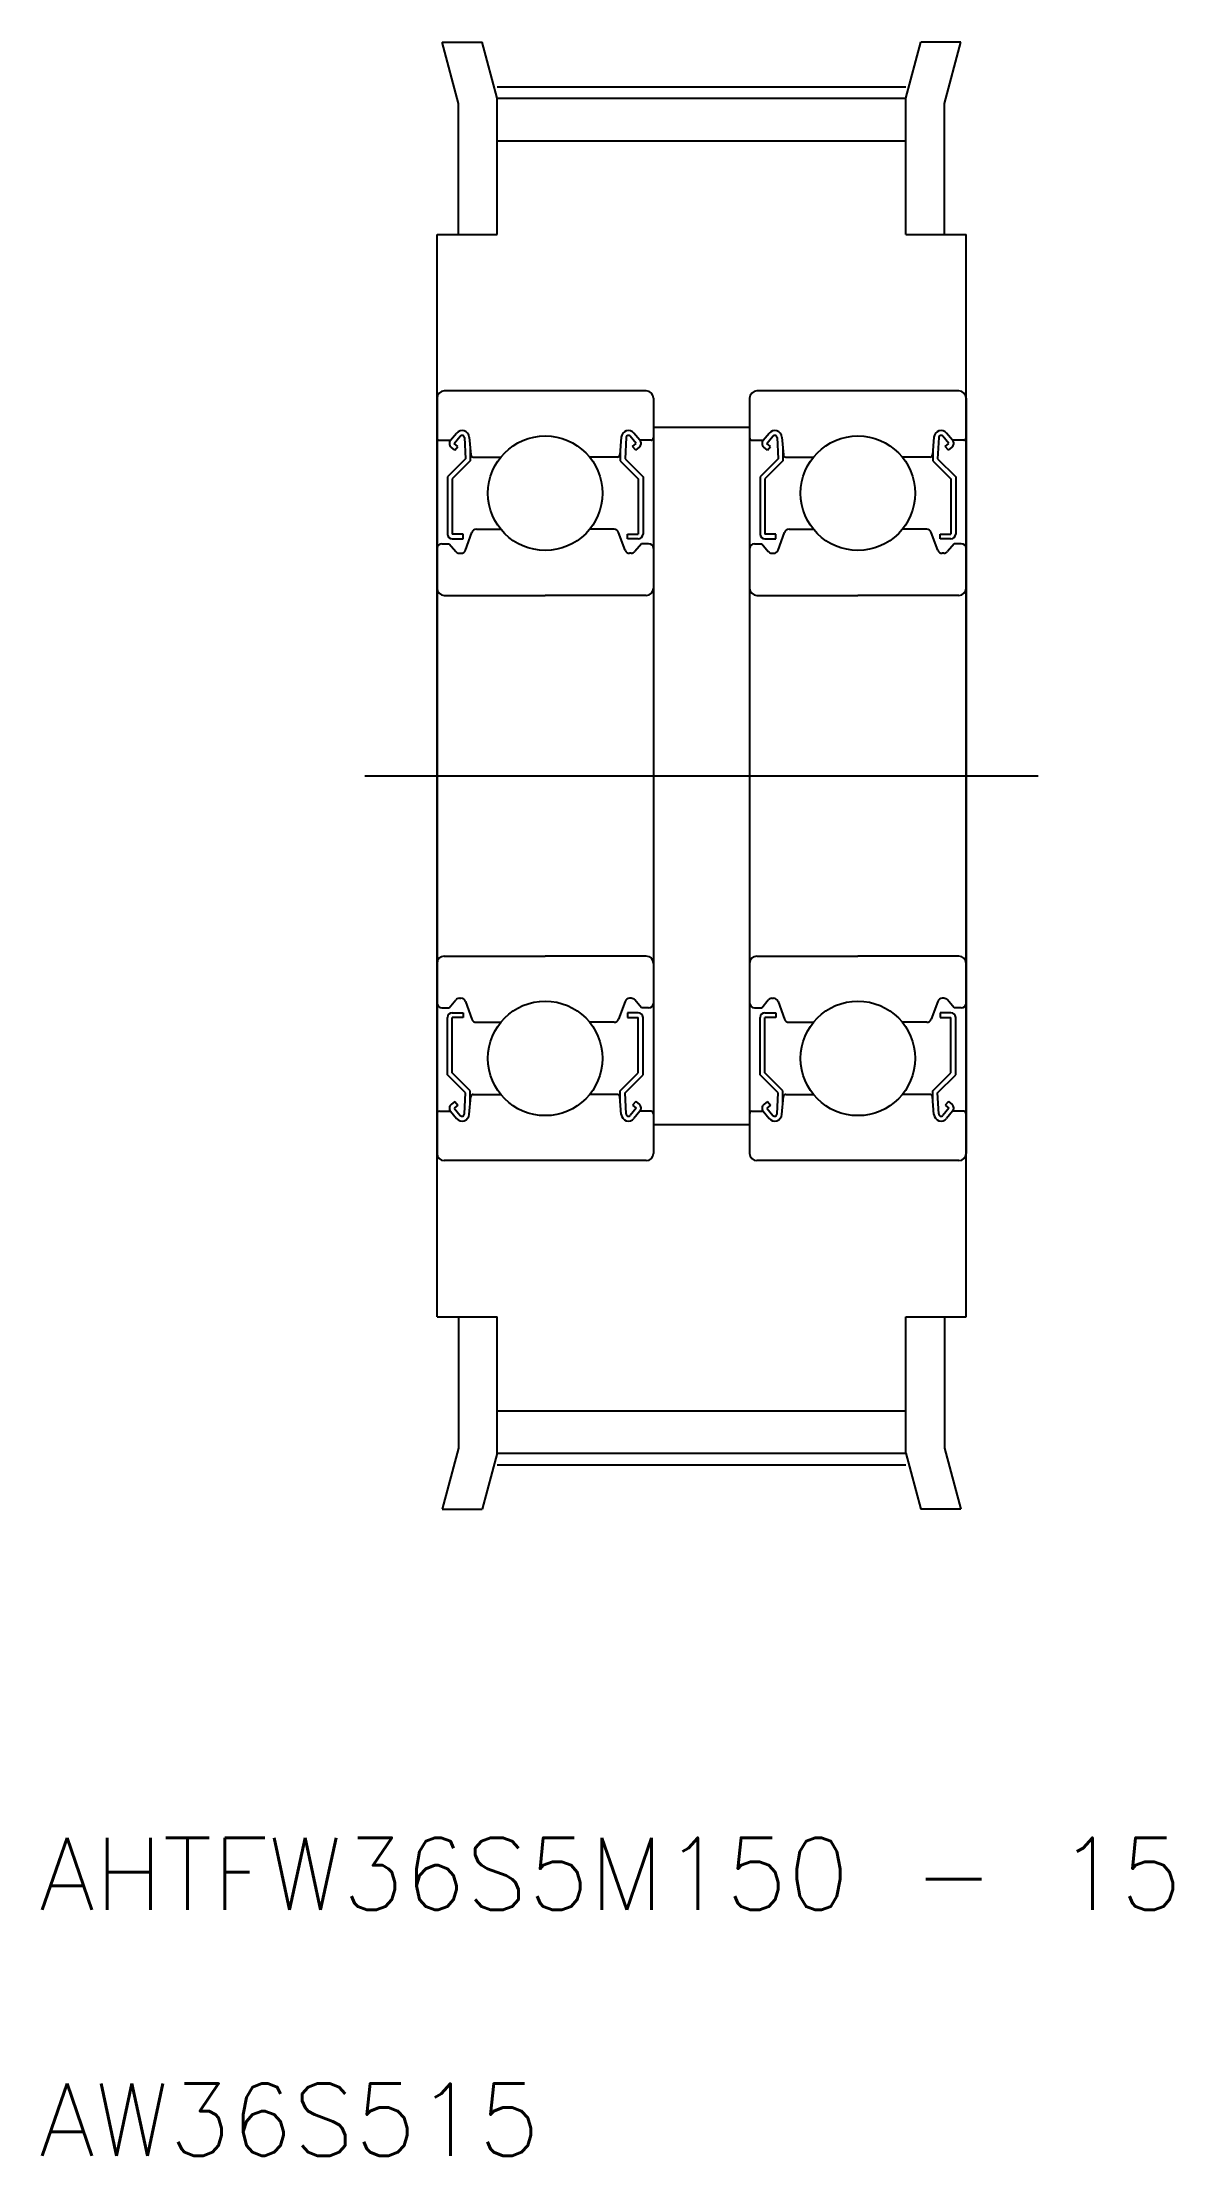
# Model space of a CAD drawing. Extents: x 22 to 69, y 0.3 to 88.2.
import ezdxf
from ezdxf.enums import TextEntityAlignment as Align

# ---------------------------------------------------------------- set-up
doc = ezdxf.new("R2010")
doc.units = 0
doc.linetypes.add('CENTER', pattern=[50.8, 31.75, -6.35, 6.35, -6.35])
doc.layers.get('0').update_dxf_attribs({"linetype": 'CONTINUOUS'})
doc.layers.add('CENTER', color=1, linetype='CONTINUOUS')
doc.styles.get("Standard").update_dxf_attribs({"font": 'txt.shx', "bigfont": 'bigfont.shx'})

msp = doc.modelspace()

# ---------------------------------------------------------------- linework, layer by layer
at = {"color": 7, "linetype": 'CONTINUOUS'}
for p, q in [((38.613, 88.193), (40.27, 88.193)), ((39.294, 85.652), (38.613, 88.193)), ((40.894, 85.863), (40.27, 88.193)), ((57.894, 85.863), (58.518, 88.193)), ((60.175, 88.193), (58.518, 88.193)), ((59.494, 85.652), (60.175, 88.193)), ((39.294, 80.193), (39.294, 85.652)), ((40.894, 85.863), (57.894, 85.863)), ((40.894, 80.193), (40.894, 85.863)), ((57.894, 80.193), (57.894, 85.863)), ((59.494, 80.193), (59.494, 85.652)), ((40.894, 84.093), (57.894, 84.093)), ((38.394, 35.193), (38.394, 80.193)), ((38.394, 80.193), (40.894, 80.193)), ((57.894, 80.193), (60.394, 80.193)), ((60.394, 35.193), (60.394, 80.193)), ((38.394, 73.393), (38.394, 41.993)), ((42.894, 73.693), (38.694, 73.693)), ((47.094, 73.693), (42.894, 73.693)), ((47.394, 73.393), (47.394, 41.993)), ((51.394, 73.393), (51.394, 41.993)), ((55.894, 73.693), (51.694, 73.693)), ((60.094, 73.693), (55.894, 73.693)), ((60.394, 73.393), (60.394, 41.993)), ((47.394, 72.193), (51.394, 72.193)), ((38.494, 71.642), (38.954, 71.642)), ((38.954, 71.643), (39.204, 71.94)), ((39.132, 71.232), (38.979, 71.361)), ((39.107, 71.513), (39.357, 71.812)), ((39.26, 71.385), (39.107, 71.513)), ((39.132, 71.232), (39.26, 71.385)), ((39.534, 71.752), (39.577, 70.876)), ((39.732, 71.773), (39.797, 71.034)), ((39.777, 71.263), (39.777, 70.793)), ((46.056, 71.773), (45.991, 71.034)), ((46.011, 71.263), (46.011, 70.793)), ((46.254, 71.752), (46.211, 70.876)), ((46.681, 71.513), (46.431, 71.812)), ((46.528, 71.385), (46.681, 71.513)), ((46.656, 71.232), (46.528, 71.385)), ((46.834, 71.643), (46.584, 71.94)), ((46.656, 71.232), (46.809, 71.361)), ((47.294, 71.642), (46.834, 71.642)), ((51.494, 71.642), (51.954, 71.642)), ((51.954, 71.643), (52.204, 71.94)), ((52.132, 71.232), (51.979, 71.361)), ((52.107, 71.513), (52.357, 71.812)), ((52.26, 71.385), (52.107, 71.513)), ((52.132, 71.232), (52.26, 71.385)), ((52.534, 71.752), (52.577, 70.876)), ((52.732, 71.773), (52.797, 71.034)), ((52.777, 71.263), (52.777, 70.793)), ((59.056, 71.773), (58.991, 71.034)), ((59.011, 71.263), (59.011, 70.793)), ((59.254, 71.752), (59.211, 70.876)), ((59.681, 71.513), (59.431, 71.812)), ((59.528, 71.385), (59.681, 71.513)), ((59.656, 71.232), (59.528, 71.385)), ((59.834, 71.643), (59.584, 71.94)), ((59.656, 71.232), (59.809, 71.361)), ((60.294, 71.642), (59.834, 71.642)), ((39.577, 70.876), (38.827, 70.126)), ((39.777, 70.793), (39.027, 70.043)), ((39.897, 70.942), (41.045, 70.942)), ((45.892, 70.942), (44.744, 70.942)), ((46.011, 70.793), (46.761, 70.043)), ((46.211, 70.876), (46.961, 70.126)), ((52.577, 70.876), (51.827, 70.126)), ((52.777, 70.793), (52.027, 70.043)), ((52.897, 70.942), (54.045, 70.942)), ((58.892, 70.942), (57.744, 70.942)), ((59.011, 70.793), (59.761, 70.043)), ((59.211, 70.876), (59.961, 70.126)), ((38.827, 70.126), (38.827, 67.743)), ((39.027, 70.043), (39.027, 67.743)), ((46.761, 70.043), (46.761, 67.743)), ((46.961, 70.126), (46.961, 67.743)), ((51.827, 70.126), (51.827, 67.743)), ((52.027, 70.043), (52.027, 67.743)), ((59.761, 70.043), (59.761, 67.743)), ((59.961, 70.126), (59.961, 67.743)), ((39.477, 67.743), (39.027, 67.743)), ((39.477, 67.543), (39.477, 67.743)), ((39.576, 67.074), (39.844, 67.811)), ((40.032, 67.943), (41.045, 67.943)), ((45.756, 67.943), (44.744, 67.943)), ((46.212, 67.074), (45.944, 67.811)), ((46.311, 67.743), (46.761, 67.743)), ((46.311, 67.543), (46.311, 67.743)), ((52.477, 67.743), (52.027, 67.743)), ((52.477, 67.543), (52.477, 67.743)), ((52.576, 67.074), (52.844, 67.811)), ((53.032, 67.943), (54.045, 67.943)), ((58.756, 67.943), (57.744, 67.943)), ((59.212, 67.074), (58.944, 67.811)), ((59.311, 67.743), (59.761, 67.743)), ((59.311, 67.543), (59.311, 67.743)), ((38.594, 67.342), (38.894, 67.342)), ((38.894, 67.342), (39.17, 67.014)), ((39.027, 67.543), (39.477, 67.543)), ((39.323, 66.943), (39.388, 66.943)), ((46.761, 67.543), (46.311, 67.543)), ((46.465, 66.943), (46.4, 66.943)), ((46.894, 67.342), (46.618, 67.014)), ((47.194, 67.342), (46.894, 67.342)), ((51.594, 67.342), (51.894, 67.342)), ((51.894, 67.342), (52.17, 67.014)), ((52.027, 67.543), (52.477, 67.543)), ((52.323, 66.943), (52.388, 66.943)), ((59.761, 67.543), (59.311, 67.543)), ((59.465, 66.943), (59.4, 66.943)), ((59.894, 67.342), (59.618, 67.014)), ((60.194, 67.342), (59.894, 67.342)), ((38.694, 65.193), (42.894, 65.193)), ((47.094, 65.193), (42.894, 65.193)), ((51.694, 65.193), (55.894, 65.193)), ((60.094, 65.193), (55.894, 65.193)), ((38.694, 50.193), (42.894, 50.193)), ((39.969, 50.193), (39.969, 50.193)), ((40.944, 50.193), (40.944, 50.193)), ((47.094, 50.193), (42.894, 50.193)), ((51.694, 50.193), (55.894, 50.193)), ((52.969, 50.193), (52.969, 50.193)), ((53.944, 50.193), (53.944, 50.193)), ((60.094, 50.193), (55.894, 50.193)), ((38.894, 48.043), (39.17, 48.371)), ((39.323, 48.443), (39.388, 48.443)), ((46.465, 48.443), (46.4, 48.443)), ((46.894, 48.043), (46.618, 48.371)), ((51.894, 48.043), (52.17, 48.371)), ((52.323, 48.443), (52.388, 48.443)), ((59.465, 48.443), (59.4, 48.443)), ((59.894, 48.043), (59.618, 48.371)), ((38.594, 48.043), (38.894, 48.043)), ((38.827, 45.26), (38.827, 47.643)), ((39.027, 47.843), (39.477, 47.843)), ((39.027, 45.342), (39.027, 47.643)), ((39.477, 47.643), (39.027, 47.643)), ((39.477, 47.843), (39.477, 47.643)), ((39.576, 48.311), (39.844, 47.574)), ((46.212, 48.311), (45.944, 47.574)), ((46.311, 47.843), (46.311, 47.643)), ((46.761, 47.843), (46.311, 47.843)), ((46.311, 47.643), (46.761, 47.643)), ((46.761, 45.342), (46.761, 47.643)), ((47.194, 48.043), (46.894, 48.043)), ((46.961, 45.26), (46.961, 47.643)), ((51.594, 48.043), (51.894, 48.043)), ((51.827, 45.26), (51.827, 47.643)), ((52.027, 47.843), (52.477, 47.843)), ((52.027, 45.342), (52.027, 47.643)), ((52.477, 47.643), (52.027, 47.643)), ((52.477, 47.843), (52.477, 47.643)), ((52.576, 48.311), (52.844, 47.574)), ((59.212, 48.311), (58.944, 47.574)), ((59.311, 47.843), (59.311, 47.643)), ((59.761, 47.843), (59.311, 47.843)), ((59.311, 47.643), (59.761, 47.643)), ((59.761, 45.342), (59.761, 47.643)), ((60.194, 48.043), (59.894, 48.043)), ((59.961, 45.26), (59.961, 47.643)), ((40.032, 47.443), (41.045, 47.443)), ((45.756, 47.443), (44.744, 47.443)), ((53.032, 47.443), (54.045, 47.443)), ((58.756, 47.443), (57.744, 47.443)), ((39.577, 44.509), (38.827, 45.26)), ((39.777, 44.592), (39.027, 45.342)), ((46.011, 44.592), (46.761, 45.342)), ((46.211, 44.509), (46.961, 45.26)), ((52.577, 44.509), (51.827, 45.26)), ((52.777, 44.592), (52.027, 45.342)), ((59.011, 44.592), (59.761, 45.342)), ((59.211, 44.509), (59.961, 45.26)), ((39.132, 44.153), (38.979, 44.024)), ((39.26, 44), (39.107, 43.872)), ((39.132, 44.153), (39.26, 44)), ((39.534, 43.633), (39.577, 44.509)), ((39.732, 43.612), (39.797, 44.351)), ((39.777, 44.123), (39.777, 44.592)), ((39.897, 44.443), (41.045, 44.443)), ((45.892, 44.443), (44.744, 44.443)), ((46.056, 43.612), (45.991, 44.351)), ((46.011, 44.123), (46.011, 44.592)), ((46.254, 43.633), (46.211, 44.509)), ((46.656, 44.153), (46.528, 44)), ((46.528, 44), (46.681, 43.872)), ((46.656, 44.153), (46.809, 44.024)), ((52.132, 44.153), (51.979, 44.024)), ((52.26, 44), (52.107, 43.872)), ((52.132, 44.153), (52.26, 44)), ((52.534, 43.633), (52.577, 44.509)), ((52.732, 43.612), (52.797, 44.351)), ((52.777, 44.123), (52.777, 44.592)), ((52.897, 44.443), (54.045, 44.443)), ((58.892, 44.443), (57.744, 44.443)), ((59.056, 43.612), (58.991, 44.351)), ((59.011, 44.123), (59.011, 44.592)), ((59.254, 43.633), (59.211, 44.509)), ((59.656, 44.153), (59.528, 44)), ((59.528, 44), (59.681, 43.872)), ((59.656, 44.153), (59.809, 44.024)), ((38.494, 43.743), (38.954, 43.743)), ((38.954, 43.743), (39.204, 43.445)), ((39.107, 43.872), (39.357, 43.573)), ((46.681, 43.872), (46.431, 43.573)), ((46.834, 43.743), (46.584, 43.445)), ((47.294, 43.743), (46.834, 43.743)), ((47.394, 43.193), (51.394, 43.193)), ((51.494, 43.743), (51.954, 43.743)), ((51.954, 43.743), (52.204, 43.445)), ((52.107, 43.872), (52.357, 43.573)), ((59.681, 43.872), (59.431, 43.573)), ((59.834, 43.743), (59.584, 43.445)), ((60.294, 43.743), (59.834, 43.743)), ((47.094, 41.693), (38.694, 41.693)), ((47.094, 41.693), (42.894, 41.693)), ((60.094, 41.693), (51.694, 41.693)), ((60.094, 41.693), (55.894, 41.693)), ((38.394, 35.193), (40.894, 35.193)), ((39.294, 35.193), (39.294, 29.733)), ((40.894, 29.523), (40.894, 35.193)), ((57.894, 29.523), (57.894, 35.193)), ((57.894, 35.193), (60.394, 35.193)), ((59.494, 35.193), (59.494, 29.733)), ((40.894, 31.293), (57.894, 31.293)), ((39.294, 29.733), (38.613, 27.193)), ((40.894, 29.523), (40.27, 27.193)), ((40.894, 29.523), (57.894, 29.523)), ((57.894, 29.523), (58.518, 27.193)), ((59.494, 29.733), (60.175, 27.193)), ((38.613, 27.193), (40.27, 27.193)), ((60.175, 27.193), (58.518, 27.193))]:
    msp.add_line(p, q, dxfattribs=at)
for centre in [(42.894, 69.443), (55.894, 69.443), (42.894, 45.943), (55.894, 45.943)]:
    msp.add_circle(centre, 2.381, dxfattribs=at)
for centre, radius, start, end in [((38.694, 73.393), 0.3, 90, 180), ((47.094, 73.393), 0.3, 0, 90), ((51.694, 73.393), 0.3, 90, 180), ((60.094, 73.393), 0.3, 0, 90), ((38.494, 71.742), 0.1, 180, 270), ((39.107, 71.514), 0.2, 140.00022, 230.08482), ((39.434, 71.747), 0.3, 4.99676, 140.00022), ((39.434, 71.748), 0.1, 2.81982, 140.00331), ((46.355, 71.747), 0.3, 39.99978, 175.00324), ((46.354, 71.748), 0.1, 39.99669, 177.18018), ((46.681, 71.514), 0.2, 309.91518, 39.99978), ((47.294, 71.742), 0.1, 270, 0), ((51.494, 71.742), 0.1, 180, 270), ((52.107, 71.514), 0.2, 140.00022, 230.08482), ((52.434, 71.747), 0.3, 4.99676, 140.00022), ((52.434, 71.748), 0.1, 2.81982, 140.00331), ((59.355, 71.747), 0.3, 39.99978, 175.00324), ((59.354, 71.748), 0.1, 39.99669, 177.18018), ((59.681, 71.514), 0.2, 309.91518, 39.99978), ((60.294, 71.742), 0.1, 270, 0), ((39.897, 71.042), 0.1, 184.99676, 269.9995), ((45.892, 71.042), 0.1, 270.0005, 355.00324), ((52.897, 71.042), 0.1, 184.99676, 269.9995), ((58.892, 71.042), 0.1, 270.0005, 355.00324), ((39.027, 67.743), 0.2, 180, 270), ((40.032, 67.743), 0.2, 90, 159.9919), ((45.756, 67.743), 0.2, 20.0081, 90), ((46.761, 67.743), 0.2, 270, 0), ((52.027, 67.743), 0.2, 180, 270), ((53.032, 67.743), 0.2, 90, 159.9919), ((58.756, 67.743), 0.2, 20.0081, 90), ((59.761, 67.743), 0.2, 270, 0), ((38.594, 67.142), 0.2, 90, 180), ((39.323, 67.143), 0.2, 219.99622, 270), ((39.388, 67.143), 0.2, 270, 339.9919), ((46.4, 67.143), 0.2, 200.0081, 270), ((46.465, 67.143), 0.2, 270, 320.00378), ((47.194, 67.142), 0.2, 0, 90), ((51.594, 67.142), 0.2, 90, 180), ((52.323, 67.143), 0.2, 219.99622, 270), ((52.388, 67.143), 0.2, 270, 339.9919), ((59.4, 67.143), 0.2, 200.0081, 270), ((59.465, 67.143), 0.2, 270, 320.00378), ((60.194, 67.142), 0.2, 0, 90), ((38.694, 65.493), 0.3, 180, 270), ((47.094, 65.493), 0.3, 270, 0), ((51.694, 65.493), 0.3, 180, 270), ((60.094, 65.493), 0.3, 270, 0), ((38.694, 49.893), 0.3, 90, 180), ((47.094, 49.893), 0.3, 0, 90), ((51.694, 49.893), 0.3, 90, 180), ((60.094, 49.893), 0.3, 0, 90), ((39.323, 48.243), 0.2, 90, 140.00378), ((39.388, 48.243), 0.2, 20.0081, 90), ((46.4, 48.243), 0.2, 90, 159.9919), ((46.465, 48.243), 0.2, 39.99622, 90), ((52.323, 48.243), 0.2, 90, 140.00378), ((52.388, 48.243), 0.2, 20.0081, 90), ((59.4, 48.243), 0.2, 90, 159.9919), ((59.465, 48.243), 0.2, 39.99622, 90), ((38.594, 48.243), 0.2, 180, 270), ((39.027, 47.643), 0.2, 90, 180), ((40.032, 47.643), 0.2, 200.0081, 270), ((45.756, 47.643), 0.2, 270, 339.9919), ((46.761, 47.643), 0.2, 0, 90), ((47.194, 48.243), 0.2, 270, 0), ((51.594, 48.243), 0.2, 180, 270), ((52.027, 47.643), 0.2, 90, 180), ((53.032, 47.643), 0.2, 200.0081, 270), ((58.756, 47.643), 0.2, 270, 339.9919), ((59.761, 47.643), 0.2, 0, 90), ((60.194, 48.243), 0.2, 270, 0), ((39.107, 43.871), 0.2, 129.91518, 219.99978), ((39.897, 44.343), 0.1, 90.0005, 175.00324), ((45.892, 44.343), 0.1, 4.99676, 89.9995), ((46.681, 43.871), 0.2, 320.00022, 50.08482), ((52.107, 43.871), 0.2, 129.91518, 219.99978), ((52.897, 44.343), 0.1, 90.0005, 175.00324), ((58.892, 44.343), 0.1, 4.99676, 89.9995), ((59.681, 43.871), 0.2, 320.00022, 50.08482), ((38.494, 43.643), 0.1, 90, 180), ((39.434, 43.638), 0.3, 219.99978, 355.00324), ((39.434, 43.637), 0.1, 219.99669, 357.18018), ((46.355, 43.638), 0.3, 184.99676, 320.00022), ((46.354, 43.637), 0.1, 182.81982, 320.00331), ((47.294, 43.643), 0.1, 0, 90), ((51.494, 43.643), 0.1, 90, 180), ((52.434, 43.638), 0.3, 219.99978, 355.00324), ((52.434, 43.637), 0.1, 219.99669, 357.18018), ((59.355, 43.638), 0.3, 184.99676, 320.00022), ((59.354, 43.637), 0.1, 182.81982, 320.00331), ((60.294, 43.643), 0.1, 0, 90), ((38.694, 41.993), 0.3, 180, 270), ((47.094, 41.993), 0.3, 270, 0), ((51.694, 41.993), 0.3, 180, 270), ((60.094, 41.993), 0.3, 270, 0)]:
    msp.add_arc(centre, radius, start, end, dxfattribs=at)
at = {"layer": 'CENTER', "color": 1, "linetype": 'CENTER'}
for p, q in [((40.894, 86.343), (57.894, 86.343)), ((35.394, 57.693), (63.394, 57.693)), ((40.894, 29.043), (57.894, 29.043))]:
    msp.add_line(p, q, dxfattribs=at)

# ---------------------------------------------------------------- texts
at = {"color": 7, "linetype": 'CONTINUOUS'}
for s, p in [('AHTFW36S5M150 - 15', (21.852, 9.634)), ('AW36S515', (21.852, -0.586))]:
    msp.add_text(s, height=3, dxfattribs=at).set_placement(p, align=Align.BOTTOM_LEFT)

doc.saveas('drawing.dxf')
